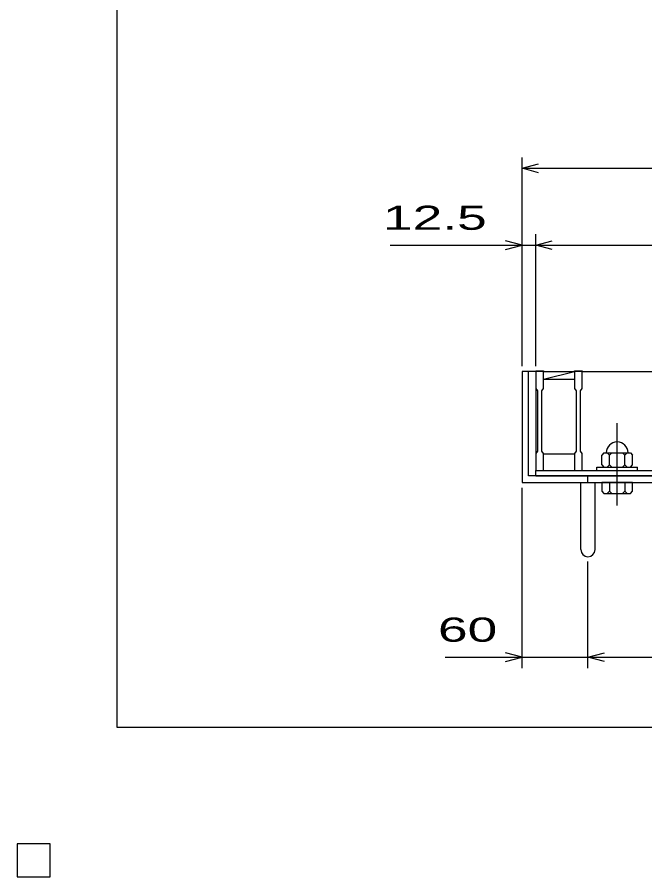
# Model space of a CAD drawing. Units: millimetres, scale not verified. Extents: x -1820 to 1731, y -1282 to 1054.
# Drawn here: x -1820 to -1249, y -1282 to -500 of the extents above; entities that cross this region are included whole.
import ezdxf
from ezdxf.enums import TextEntityAlignment as Align

# ---------------------------------------------------------------- set-up
doc = ezdxf.new("R2010")
doc.units = ezdxf.units.MM
doc.header["$LTSCALE"] = 10
doc.linetypes.add('CHAIN', pattern=[18.5, 12, -1.5, 3.5, -1.5])
for name, color, linetype, lineweight in [('0_2', 150, 'Continuous', 25), ('16', 3, 'Continuous', 25), ('19', 6, 'Continuous', 25), ('22', 4, 'Continuous', 25)]:
    doc.layers.add(name, color=color, linetype=linetype, lineweight=lineweight)
doc.styles.add('ベクトル', font='')
doc.styles.get('ベクトル').set_extended_font_data('ベクトル')

msp = doc.modelspace()

# ---------------------------------------------------------------- linework, layer by layer
at = {"layer": '0_2'}
for p, q in [((-1729, -1146.5), (-1729, 1053.5)), ((1731, -1146.5), (-1729, -1146.5))]:
    msp.add_line(p, q, dxfattribs=at)
at = {"layer": '16'}
for p, q in [((-1348, -822.5), (-1348, -821.8)), ((-1348, -821.8), (-1341, -821.8)), ((-1348, -822.5), (-1348, -838)), ((-1341, -822.5), (-1348, -822.5)), ((-1348, -822.5), (-1348, -897.5)), ((-1341, -821.8), (-1341, -822.5)), ((-1341, -838), (-1341, -822.5)), ((-1341, -822.5), (-1312.7, -822.5)), ((-1341, -829.5), (-1312.7, -822.5)), ((-1341, -829.5), (-1312.7, -829.5)), ((-1312.7, -822.5), (-1312.7, -821.8)), ((-1312.7, -821.8), (-1305.7, -821.8)), ((-1312.7, -822.5), (-1312.7, -838)), ((-1305.7, -822.5), (-1312.7, -822.5)), ((-1305.7, -821.8), (-1305.7, -822.5)), ((-1305.7, -838), (-1305.7, -822.5)), ((-1305.7, -822.5), (-1242.1, -822.5)), ((-1348, -838), (-1346.5, -840)), ((-1346.5, -840), (-1346.5, -895)), ((-1342.5, -840), (-1341, -838)), ((-1342.5, -895), (-1342.5, -840)), ((-1312.7, -838), (-1311.2, -840)), ((-1311.2, -840), (-1311.2, -895)), ((-1307.2, -840), (-1305.7, -838)), ((-1307.2, -895), (-1307.2, -840)), ((-1346.5, -895), (-1348, -897)), ((-1348, -897), (-1348, -912.5)), ((-1341, -897), (-1342.5, -895)), ((-1341, -912.5), (-1341, -897)), ((-1341, -897.5), (-1312.7, -897.5)), ((-1311.2, -895), (-1312.7, -897)), ((-1312.7, -897), (-1312.7, -912.5)), ((-1305.7, -897), (-1307.2, -895)), ((-1305.7, -912.5), (-1305.7, -897)), ((-1285.9, -896.5), (-1287.9, -898.5)), ((-1287.9, -907.5), (-1287.9, -898.5)), ((-1285.9, -896.5), (-1261.9, -896.5)), ((-1282.9, -896.5), (-1280.9, -898.5)), ((-1280.9, -898.5), (-1278.9, -896.5)), ((-1280.9, -907.5), (-1280.9, -898.5)), ((-1268.9, -896.5), (-1266.9, -898.5)), ((-1266.9, -898.5), (-1264.9, -896.5)), ((-1266.9, -907.5), (-1266.9, -898.5)), ((-1261.9, -896.5), (-1259.9, -898.5)), ((-1259.9, -907.5), (-1259.9, -898.5)), ((-1287.9, -907.5), (-1285.9, -909.5)), ((-1282.9, -909.5), (-1280.9, -907.5)), ((-1278.9, -909.5), (-1280.9, -907.5)), ((-1268.9, -909.5), (-1266.9, -907.5)), ((-1264.9, -909.5), (-1266.9, -907.5)), ((-1261.9, -909.5), (-1259.9, -907.5)), ((-1348, -912.5), (-1341, -912.5)), ((-1348, -912.5), (-353, -912.5)), ((-1348, -917.5), (-1348, -912.5)), ((-1312.7, -912.5), (-1305.7, -912.5)), ((-1305.7, -912.5), (-1242.1, -912.5)), ((-1292.4, -912.5), (-1292.4, -909.5)), ((-1292.4, -909.5), (-1255.4, -909.5)), ((-1292.4, -912.5), (-1255.4, -912.5)), ((-1255.4, -912.5), (-1255.4, -909.5)), ((-1348, -917.5), (-353, -917.5)), ((-1790, -1252.5), (-1820, -1252.5)), ((-1820, -1252.5), (-1820, -1282.5)), ((-1790, -1252.5), (-1820, -1252.5)), ((-1820, -1252.5), (-1820, -1282.5)), ((-1790, -1252.5), (-1820, -1252.5)), ((-1820, -1252.5), (-1820, -1282.5)), ((-1790, -1252.5), (-1820, -1252.5)), ((-1820, -1252.5), (-1820, -1282.5)), ((-1790, -1252.5), (-1820, -1252.5)), ((-1820, -1252.5), (-1820, -1282.5)), ((-1790, -1282.5), (-1790, -1252.5)), ((-1790, -1282.5), (-1790, -1252.5)), ((-1790, -1282.5), (-1790, -1252.5)), ((-1790, -1282.5), (-1790, -1252.5)), ((-1790, -1282.5), (-1790, -1252.5)), ((-1820, -1282.5), (-1790, -1282.5)), ((-1820, -1282.5), (-1790, -1282.5)), ((-1820, -1282.5), (-1790, -1282.5)), ((-1820, -1282.5), (-1790, -1282.5)), ((-1820, -1282.5), (-1790, -1282.5))]:
    msp.add_line(p, q, dxfattribs=at)
at = {"layer": '16', "linetype": 'CHAIN'}
msp.add_line((-1273.9, -944.5), (-1273.9, -869.5), dxfattribs=at)
at = {"layer": '16'}
msp.add_arc((-1273.9, -896.5), 10, 0, 180, dxfattribs=at)
at = {"layer": '19'}
for p, q in [((-1348, -822.5), (-1360.5, -822.5)), ((-1360.5, -822.5), (-1360.5, -923.5)), ((-1354.5, -917.5), (-1354.5, -822.5)), ((-346.5, -917.5), (-1354.5, -917.5)), ((-1300.5, -923.5), (-1300.5, -917.5)), ((-1360.5, -923.5), (-340.5, -923.5)), ((-1307, -984.61), (-1307, -923.5)), ((-1294, -984.61), (-1294, -923.5)), ((-1287.9, -923.5), (-1287.9, -931.5)), ((-1259.9, -923.5), (-1287.9, -923.5)), ((-1280.9, -923.5), (-1280.9, -931.5)), ((-1266.9, -923.5), (-1266.9, -931.5)), ((-1259.9, -931.5), (-1259.9, -923.5)), ((-1287.9, -931.5), (-1285.9, -933.5)), ((-1285.9, -933.5), (-1261.9, -933.5)), ((-1280.9, -931.5), (-1282.9, -933.5)), ((-1278.9, -933.5), (-1280.9, -931.5)), ((-1266.9, -931.5), (-1268.9, -933.5)), ((-1264.9, -933.5), (-1266.9, -931.5)), ((-1261.9, -933.5), (-1259.9, -931.5))]:
    msp.add_line(p, q, dxfattribs=at)
msp.add_arc((-1300.5, -984.61), 6.5, 180, 0, dxfattribs=at)
at = {"layer": '22'}
for p, q in [((-1360.5, -817.5), (-1360.5, -627.5)), ((-1360.5, -637.5), (-1345.5, -633.5)), ((-1345.5, -641.5), (-1360.5, -637.5)), ((-1360.5, -637.5), (-340.5, -637.5)), ((-1360.5, -707.5), (-1375.5, -703.5)), ((-1360.5, -817.5), (-1360.5, -697.5)), ((-1348, -817.5), (-1348, -697.5)), ((-1348, -707.5), (-1333, -703.5)), ((-1480.5, -707.5), (-1360.5, -707.5)), ((-1375.5, -711.5), (-1360.5, -707.5)), ((-1360.5, -707.5), (-1348, -707.5)), ((-1333, -711.5), (-1348, -707.5)), ((-1348, -707.5), (-353, -707.5)), ((-1360.5, -1092.5), (-1360.5, -928.5)), ((-1300.5, -1092.5), (-1300.5, -995.5)), ((-1360.5, -1082.5), (-1375.5, -1078.5)), ((-1300.5, -1082.5), (-1285.5, -1078.5)), ((-1430.5, -1082.5), (-1360.5, -1082.5)), ((-1375.5, -1086.5), (-1360.5, -1082.5)), ((-1360.5, -1082.5), (-1300.5, -1082.5)), ((-1285.5, -1086.5), (-1300.5, -1082.5)), ((-1300.5, -1082.5), (-400.5, -1082.5))]:
    msp.add_line(p, q, dxfattribs=at)
at = {"layer": '22', "color": 2}
for p, q in [((-1790, -1252.5), (-1820, -1252.5)), ((-1820, -1252.5), (-1820, -1282.5)), ((-1790, -1252.5), (-1820, -1252.5)), ((-1820, -1252.5), (-1820, -1282.5)), ((-1790, -1252.5), (-1820, -1252.5)), ((-1820, -1252.5), (-1820, -1282.5)), ((-1790, -1282.5), (-1790, -1252.5)), ((-1790, -1282.5), (-1790, -1252.5)), ((-1790, -1282.5), (-1790, -1252.5)), ((-1820, -1282.5), (-1790, -1282.5)), ((-1820, -1282.5), (-1790, -1282.5)), ((-1820, -1282.5), (-1790, -1282.5))]:
    msp.add_line(p, q, dxfattribs=at)

# ---------------------------------------------------------------- texts
at = {"layer": '22', "color": 2, "style": 'ベクトル', "width": 1.65}
for s, p in [(' 12.5 ', (-1500.5, -682.5)), (' 60 ', (-1450.5, -1057.5))]:
    msp.add_text(s, height=21.99, dxfattribs=at).set_placement(p, align=Align.MIDDLE_LEFT)

doc.saveas('drawing.dxf')
